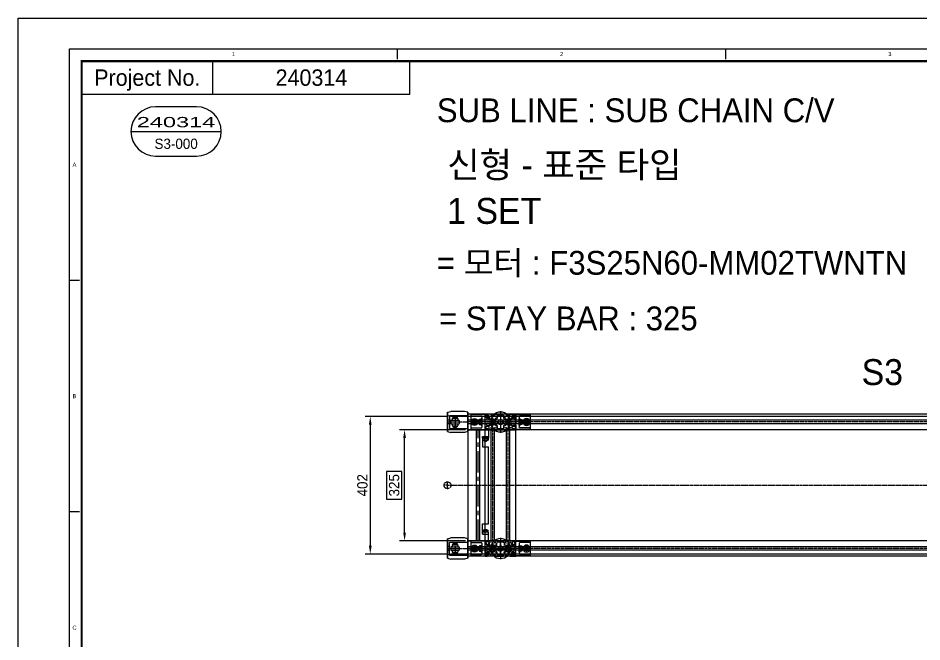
# Model space of a CAD drawing. Header units: inches. Extents: x 0 to 77285, y -118 to 40065.
# Drawn here: x 11329 to 13973, y 38242 to 40065 of the extents above; entities that cross this region are included whole.
import ezdxf
from ezdxf.enums import TextEntityAlignment as Align

# ---------------------------------------------------------------- set-up
doc = ezdxf.new("R2010")
doc.units = ezdxf.units.IN
doc.header["$LTSCALE"] = 5
doc.header["$MEASUREMENT"] = 0
for name, pattern in [('CENTER', [2, 1.25, -0.25, 0.25, -0.25]), ('CENTERX2', [4, 2.5, -0.5, 0.5, -0.5]), ('HIDDEN', [0.375, 0.25, -0.125])]:
    doc.linetypes.add(name, pattern=pattern)
for name, color, linetype in [('11', 1, 'CENTER'), ('22', 2, 'HIDDEN'), ('44', 4, 'Continuous'), ('77', 40, 'HIDDEN'), ('A', 8, 'Continuous'), ('B', 123, 'Continuous'), ('G', 231, 'Continuous'), ('T', 3, 'Continuous')]:
    doc.layers.add(name, color=color, linetype=linetype)
doc.styles.add('SCI', font='')
doc.styles.get('SCI').set_extended_font_data('Gulim')
doc.dimstyles.new('S', dxfattribs={"dimscale": 100, "dimtxt": 2.5, "dimasz": 2, "dimexe": 1.25, "dimexo": 0.625, "dimgap": -0.625, "dimtad": 1, "dimdec": 8, "dimtxsty": 'SCI', "dimcen": 2.5, "dimclrd": 1, "dimclre": 1, "dimclrt": 7, "dimadec": 8, "dimazin": 2, "dimtfac": 1, "dimtdec": 8, "dimtmove": 0, "dimatfit": 3, "dimfxl": 1, "dimarcsym": 0})
doc.dimstyles.new('SCH', dxfattribs={"dimtxt": 2.5, "dimasz": 2, "dimexe": 1.25, "dimexo": 0.625, "dimtad": 1, "dimdec": 8, "dimtxsty": 'SCI', "dimcen": 2.5, "dimclrd": 4, "dimclre": 4, "dimclrt": 7, "dimadec": 8, "dimazin": 2, "dimtfac": 1, "dimtdec": 8, "dimtmove": 0, "dimatfit": 3, "dimfxl": 1, "dimarcsym": 0})

# ---------------------------------------------------------------- blocks, each defined once
blk = doc.blocks.new('A$C47db6cef')
at = {"ltscale": 0.506191}
for p, q in [((0, 43), (0, 28.5)), ((0, 28.5), (1.5, 28.5)), ((0, 28.5), (0, 16.5)), ((1.5, 28.5), (1.5, 27.5)), ((1.5, 27.5), (6, 27.5)), ((16.5, 45), (2, 45)), ((3.1, 40.5), (2.3, 41.3)), ((2.3, 35.7), (3.1, 36.5)), ((3.7, 42.7), (4.5, 41.9)), ((4.5, 35.1), (3.7, 34.3)), ((6, 32.5), (10.5, 32.5)), ((6, 27.5), (6, 29.5)), ((8.5, 41.9), (9.3, 42.7)), ((9.3, 34.3), (8.5, 35.1)), ((10.7, 41.3), (9.9, 40.5)), ((9.9, 36.5), (10.7, 35.7)), ((10.5, 32.5), (14, 29)), ((12.5, 34.5), (12.5, 39)), ((16, 31), (12.5, 34.5)), ((14, 29), (14, 22.8)), ((15.5, 39), (17.5, 39)), ((22.2, 31), (16, 31)), ((16, 26.3), (16, 28)), ((16.5, 43.5), (16.5, 45)), ((28.5, 45), (16.5, 45)), ((17.5, 43.5), (16.5, 43.5)), ((17, 29), (18.7, 29)), ((17.5, 39), (17.5, 43.5)), ((18.7, 29), (20.8, 25.5)), ((22.5, 30.7), (22.2, 31)), ((22.8, 31), (22.5, 30.7)), ((29, 31), (22.8, 31)), ((24.2, 25.5), (26.3, 29)), ((26.3, 29), (28, 29)), ((27.5, 43.5), (27.5, 39)), ((28.5, 43.5), (27.5, 43.5)), ((27.5, 39), (29.5, 39)), ((28.5, 45), (28.5, 43.5)), ((36.5, 45), (28.5, 45)), ((32.5, 34.5), (29, 31)), ((29, 28), (29, 26.3)), ((31, 29), (35, 33)), ((31, 16), (31, 29)), ((32.5, 39), (32.5, 34.5)), ((35, 33), (35, 39.5)), ((37, 44.5), (36.5, 45)), ((44.7, 44.5), (37, 44.5)), ((37.5, 42), (52.5, 42)), ((45, 44.2), (44.7, 44.5)), ((45.3, 44.5), (45, 44.2)), ((53, 44.5), (45.3, 44.5)), ((53.5, 45), (53, 44.5)), ((61.5, 45), (53.5, 45)), ((55, 39.5), (55, 33)), ((55, 33), (59, 29)), ((57.5, 34.5), (57.5, 39)), ((61, 31), (57.5, 34.5)), ((59, 29), (59, 16)), ((60.5, 39), (62.5, 39)), ((67.2, 31), (61, 31)), ((61, 26.3), (61, 28)), ((61.5, 43.5), (61.5, 45)), ((73.5, 45), (61.5, 45)), ((62.5, 43.5), (61.5, 43.5)), ((62, 29), (63.7, 29)), ((62.5, 39), (62.5, 43.5)), ((63.7, 29), (65.8, 25.5)), ((67.5, 30.7), (67.2, 31)), ((67.8, 31), (67.5, 30.7)), ((74, 31), (67.8, 31)), ((69.2, 25.5), (71.3, 29)), ((71.3, 29), (73, 29)), ((72.5, 43.5), (72.5, 39)), ((73.5, 43.5), (72.5, 43.5)), ((72.5, 39), (74.5, 39)), ((73.5, 45), (73.5, 43.5)), ((88, 45), (73.5, 45)), ((77.5, 34.5), (74, 31)), ((74, 28), (74, 26.3)), ((76, 29), (79.5, 32.5)), ((76, 22.8), (76, 29)), ((77.5, 39), (77.5, 34.5)), ((80.1, 40.5), (79.3, 41.3)), ((79.3, 35.7), (80.1, 36.5)), ((79.5, 32.5), (84, 32.5)), ((80.7, 42.7), (81.5, 41.9)), ((81.5, 35.1), (80.7, 34.3)), ((84, 29.5), (84, 27.5)), ((84, 27.5), (88.5, 27.5)), ((85.5, 41.9), (86.3, 42.7)), ((86.3, 34.3), (85.5, 35.1)), ((87.7, 41.3), (86.9, 40.5)), ((86.9, 36.5), (87.7, 35.7)), ((88.5, 28.5), (90, 28.5)), ((88.5, 27.5), (88.5, 28.5)), ((90, 28.5), (90, 43)), ((90, 16.5), (90, 28.5)), ((0, 16.5), (0, 2)), ((1.5, 16.5), (0, 16.5)), ((1.5, 17.5), (1.5, 16.5)), ((6, 17.5), (1.5, 17.5)), ((2, 0), (16.5, 0)), ((3.1, 8.5), (2.3, 9.3)), ((2.3, 3.7), (3.1, 4.5)), ((3.7, 10.7), (4.5, 9.9)), ((4.5, 3.1), (3.7, 2.3)), ((6, 15.5), (6, 17.5)), ((10.5, 12.5), (6, 12.5)), ((8.5, 9.9), (9.3, 10.7)), ((9.3, 2.3), (8.5, 3.1)), ((10.7, 9.3), (9.9, 8.5)), ((9.9, 4.5), (10.7, 3.7)), ((14, 16), (10.5, 12.5)), ((12.5, 10.5), (16, 14)), ((12.5, 6), (12.5, 10.5)), ((14, 22.8), (14.3, 22.5)), ((14.3, 22.5), (14, 22.2)), ((14, 22.2), (14, 16)), ((17.5, 6), (15.5, 6)), ((19.5, 24.2), (16, 26.3)), ((16, 18.7), (19.5, 20.8)), ((16, 17), (16, 18.7)), ((16, 14), (22.2, 14)), ((16.5, 1.5), (17.5, 1.5)), ((16.5, 0), (16.5, 1.5)), ((16.5, 0), (28.5, 0)), ((18.7, 16), (17, 16)), ((17.5, 1.5), (17.5, 6)), ((20.8, 19.5), (18.7, 16)), ((22.2, 14), (22.5, 14.3)), ((22.5, 14.3), (22.8, 14)), ((22.8, 14), (29, 14)), ((26.3, 16), (24.2, 19.5)), ((29, 26.3), (25.5, 24.2)), ((25.5, 20.8), (29, 18.7)), ((28, 16), (26.3, 16)), ((27.5, 6), (27.5, 1.5)), ((29.5, 6), (27.5, 6)), ((27.5, 1.5), (28.5, 1.5)), ((28.5, 1.5), (28.5, 0)), ((28.5, 0), (35.5, 0)), ((29, 18.7), (29, 17)), ((29, 14), (32.5, 10.5)), ((35, 12), (31, 16)), ((32.5, 10.5), (32.5, 6)), ((35, 5.5), (35, 12)), ((35.5, 0), (36, 0.5)), ((36, 0.5), (44.7, 0.5)), ((52.5, 3), (37.5, 3)), ((44.7, 0.5), (45, 0.8)), ((45, 0.8), (45.3, 0.5)), ((45.3, 0.5), (54, 0.5)), ((54, 0.5), (54.5, 0)), ((59, 16), (55, 12)), ((55, 12), (55, 5.5)), ((57.5, 10.5), (61, 14)), ((57.5, 6), (57.5, 10.5)), ((62.5, 6), (60.5, 6)), ((64.5, 24.2), (61, 26.3)), ((61, 18.7), (64.5, 20.8)), ((61, 17), (61, 18.7)), ((61, 14), (67.2, 14)), ((61.5, 1.5), (62.5, 1.5)), ((61.5, 0), (61.5, 1.5)), ((63.7, 16), (62, 16)), ((62.5, 1.5), (62.5, 6)), ((65.8, 19.5), (63.7, 16)), ((67.2, 14), (67.5, 14.3)), ((67.5, 14.3), (67.8, 14)), ((67.8, 14), (74, 14)), ((71.3, 16), (69.2, 19.5)), ((74, 26.3), (70.5, 24.2)), ((70.5, 20.8), (74, 18.7)), ((73, 16), (71.3, 16)), ((72.5, 6), (72.5, 1.5)), ((74.5, 6), (72.5, 6)), ((72.5, 1.5), (73.5, 1.5)), ((73.5, 1.5), (73.5, 0)), ((74, 18.7), (74, 17)), ((74, 14), (77.5, 10.5)), ((75.7, 22.5), (76, 22.8)), ((76, 22.2), (75.7, 22.5)), ((76, 16), (76, 22.2)), ((79.5, 12.5), (76, 16)), ((77.5, 10.5), (77.5, 6)), ((80.1, 8.5), (79.3, 9.3)), ((79.3, 3.7), (80.1, 4.5)), ((84, 12.5), (79.5, 12.5)), ((80.7, 10.7), (81.5, 9.9)), ((81.5, 3.1), (80.7, 2.3)), ((84, 17.5), (84, 15.5)), ((88.5, 17.5), (84, 17.5)), ((85.5, 9.9), (86.3, 10.7)), ((86.3, 2.3), (85.5, 3.1)), ((87.7, 9.3), (86.9, 8.5)), ((86.9, 4.5), (87.7, 3.7)), ((88.5, 16.5), (88.5, 17.5)), ((90, 16.5), (88.5, 16.5)), ((90, 2), (90, 16.5))]:
    blk.add_line(p, q, dxfattribs=at)
for p, q in [((54.5, 0), (61.5, 0)), ((61.5, 0), (73.5, 0)), ((73.5, 0), (88, 0))]:
    blk.add_line(p, q)
for centre, radius, start, end in [((2, 43), 2, 90, 180), ((6.5, 38.5), 5, 123.463, 146.537), ((6.5, 38.5), 5, 213.463, 236.537), ((6.5, 38.5), 4, 149.4775, 210.5225), ((6.5, 38.5), 4, 59.4775, 120.5225), ((6.5, 38.5), 4, 239.4775, 300.5225), ((6, 31), 1.5, 90, 270), ((6.5, 38.5), 5, 33.463, 56.537), ((6.5, 38.5), 5, 303.463, 326.537), ((6.5, 38.5), 4, 329.4775, 30.5225), ((14, 39), 1.5, 0, 180), ((17, 28), 1, 90, 180), ((28, 28), 1, 0, 90), ((31, 39), 1.5, 0, 180), ((37.5, 39.5), 2.5, 90, 180), ((52.5, 39.5), 2.5, 0, 90), ((59, 39), 1.5, 0, 180), ((62, 28), 1, 90, 180), ((73, 28), 1, 0, 90), ((76, 39), 1.5, 0, 180), ((83.5, 38.5), 5, 123.463, 146.537), ((83.5, 38.5), 5, 213.463, 236.537), ((83.5, 38.5), 4, 149.4775, 210.5225), ((83.5, 38.5), 4, 59.4775, 120.5225), ((83.5, 38.5), 4, 239.4775, 300.5225), ((84, 31), 1.5, 270, 90), ((83.5, 38.5), 5, 33.463, 56.537), ((83.5, 38.5), 5, 303.463, 326.537), ((83.5, 38.5), 4, 329.4775, 30.5225), ((88, 43), 2, 0, 90), ((2, 2), 2, 180, 270), ((6.5, 6.5), 5, 123.463, 146.537), ((6.5, 6.5), 5, 213.463, 236.537), ((6.5, 6.5), 4, 149.4775, 210.5225), ((6, 14), 1.5, 90, 270), ((6.5, 6.5), 4, 59.4775, 120.5225), ((6.5, 6.5), 4, 239.4775, 300.5225), ((6.5, 6.5), 5, 33.463, 56.537), ((6.5, 6.5), 5, 303.463, 326.537), ((6.5, 6.5), 4, 329.4775, 30.5225), ((14, 6), 1.5, 180, 0), ((17, 17), 1, 180, 270), ((22.5, 22.5), 3.5, 150, 210), ((22.5, 22.5), 3.5, 60, 120), ((22.5, 22.5), 3.5, 240, 300), ((22.5, 22.5), 3.5, 330, 30), ((28, 17), 1, 270, 0), ((31, 6), 1.5, 180, 0), ((37.5, 5.5), 2.5, 180, 270), ((52.5, 5.5), 2.5, 270, 0), ((59, 6), 1.5, 180, 0), ((62, 17), 1, 180, 270), ((67.5, 22.5), 3.5, 150, 210), ((67.5, 22.5), 3.5, 60, 120), ((67.5, 22.5), 3.5, 240, 300), ((67.5, 22.5), 3.5, 330, 30), ((73, 17), 1, 270, 0), ((76, 6), 1.5, 180, 0), ((83.5, 6.5), 5, 123.463, 146.537), ((83.5, 6.5), 5, 213.463, 236.537), ((83.5, 6.5), 4, 149.4775, 210.5225), ((83.5, 6.5), 4, 59.4775, 120.5225), ((83.5, 6.5), 4, 239.4775, 300.5225), ((84, 14), 1.5, 270, 90), ((83.5, 6.5), 5, 33.463, 56.537), ((83.5, 6.5), 5, 303.463, 326.537), ((83.5, 6.5), 4, 329.4775, 30.5225), ((88, 2), 2, 270, 0)]:
    blk.add_arc(centre, radius, start, end, dxfattribs=at)
at = {"layer": '11', "ltscale": 0.506191}
for p, q in [((22.5, 45), (22.5, 0)), ((67.5, 0), (67.5, 45)), ((90, 22.5), (0, 22.5))]:
    blk.add_line(p, q, dxfattribs=at)
at = {"layer": '11'}
blk.add_line((45, 45), (45, 0), dxfattribs=at)
at = {"layer": 'A', "ltscale": 0.506191}
for p, q in [((0, 45), (0, 43)), ((2, 45), (0, 45)), ((53.5, 45), (36.5, 45)), ((90, 45), (88, 45)), ((90, 43), (90, 45)), ((0, 2), (0, 0)), ((0, 0), (2, 0)), ((35.5, 0), (54.5, 0)), ((90, 0), (90, 2))]:
    blk.add_line(p, q, dxfattribs=at)
at = {"layer": 'A'}
blk.add_line((88, 0), (90, 0), dxfattribs=at)
blk = doc.blocks.new('A$C632A6005')
for p, q in [((-21.5, 0), (-21.5, -40)), ((21.5, 0), (-21.5, 0)), ((-17.5, -40), (-17.5, -11.5)), ((-15.5, -9.5), (15.5, -9.5)), ((10.3, -9.5), (-10.2, -9.5)), ((-10.2, -9.5), (-10.2, -11)), ((-10.2, -11), (10.3, -11)), ((-10.2, -11), (-7.5, -12.3)), ((-7.5, -12.3), (-7.5, -16.9)), ((-7.5, -16.9), (-6.4, -17.5)), ((-3.8, -24.5), (-7.5, -31)), ((-6.4, -17.5), (6.4, -17.5)), ((-4, -18.2), (-4, -17.5)), ((-4, -18.2), (4, -18.2)), ((-3.2, -19), (-4, -18.2)), ((-3.8, -16.9), (-3.8, -12.3)), ((3.8, -24.5), (-3.8, -24.5)), ((-3.2, -19), (3.2, -19)), ((3.2, -19), (4, -18.2)), ((3.8, -16.9), (3.8, -12.3)), ((7.5, -31), (3.8, -24.5)), ((4, -18.2), (4, -17.5)), ((6.4, -17.5), (7.5, -16.9)), ((7.5, -12.3), (10.3, -11)), ((7.5, -16.9), (7.5, -12.3)), ((10.3, -11), (10.3, -9.5)), ((17.5, -40), (17.5, -11.5)), ((21.5, -40.1), (21.5, 0)), ((-19.5, -42), (19.6, -42)), ((-7.5, -31), (-3.8, -37.5)), ((-3.8, -37.5), (3.8, -37.5)), ((3.8, -37.5), (7.5, -31))]:
    blk.add_line(p, q)
for radius in [10.2, 6.5, 4, 3.2]:
    blk.add_circle((0, -31), radius)
for centre, radius, start, end in [((-15.5, -11.5), 2, 90, 180), ((-5.6, -9.9), 3.06, 232.1211, 307.8789), ((-5.6, -14.4), 3.06, 232.1211, 307.8789), ((0, -22.5), 4.1, 121.3886, 166.7272), ((0, -1.7), 11.3, 250.5288, 289.4712), ((0, -6.2), 11.3, 250.5288, 289.4712), ((0, -22.5), 4.1, 13.2728, 58.6114), ((5.6, -9.9), 3.06, 232.1211, 307.8789), ((5.6, -14.4), 3.06, 232.1211, 307.8789), ((15.5, -11.5), 2, 0, 90), ((-19.5, -40), 2, 180, 270), ((-19.5, -40), 2, 270, 0), ((19.5, -40), 2, 180, 270), ((19.6, -40.1), 1.9, 270, 0)]:
    blk.add_arc(centre, radius, start, end)
blk = doc.blocks.new('A$Cf526916b')
for p, q in [((-22.5, -90), (-22.5, 0)), ((-22.5, -90), (-22.5, 0)), ((347.5, 0), (22.5, 0)), ((22.5, 0), (22.5, -90)), ((347.5, 0), (347.5, -90)), ((392.5, -90), (392.5, 0)), ((347.5, -90), (22.5, -90))]:
    blk.add_line(p, q)
at = {"layer": '11'}
for p, q in [((347.5, -22.5), (22.5, -22.5)), ((-31.5, -45), (31.5, -45)), ((338.5, -45), (401.5, -45)), ((347.5, -67.5), (22.5, -67.5))]:
    blk.add_line(p, q, dxfattribs=at)
at = {"layer": '22'}
for centre in [(0, -45), (370, -45)]:
    blk.add_circle(centre, 6.92, dxfattribs=at)
at = {"layer": '44'}
for centre in [(0, -45), (370, -45)]:
    blk.add_circle(centre, 29, dxfattribs=at)
at = {"layer": 'A'}
for p, q in [((347.5, -17.5), (22.5, -17.5)), ((347.5, -27.5), (22.5, -27.5)), ((347.5, -62.5), (22.5, -62.5)), ((347.5, -72.5), (22.5, -72.5))]:
    blk.add_line(p, q, dxfattribs=at)
at = {"layer": 'T'}
for centre in [(0, -45), (370, -45)]:
    blk.add_arc(centre, 8, 195, 105, dxfattribs=at)
at = {"rotation": 90}
blk.add_blockref('A$C47db6cef', (22.5, -90), dxfattribs=at)
at = {"xscale": -1, "rotation": 270}
blk.add_blockref('A$C47db6cef', (347.5, -90), dxfattribs=at)
at = {"layer": '44', "xscale": -1, "rotation": 180}
for p in [(0, 0), (370, 0)]:
    blk.add_blockref('A$C632A6005', p, dxfattribs=at)
at = {"layer": '44'}
for p in [(0, -90), (370, -90)]:
    blk.add_blockref('A$C632A6005', p, dxfattribs=at)
blk = doc.blocks.new('A$Ccec5035d')
for p, q in [((0, 0), (0, -60)), ((325, 0), (0, 0)), ((325, 0), (325, -60)), ((20, -42), (20, -60)), ((20, -42), (50, -42)), ((20, -42), (20, -60)), ((20, -42.5), (20, -59.5)), ((25, -42.5), (20, -42.5)), ((25, -42.5), (20, -42.5)), ((25, -59.5), (25, -42.5)), ((25, -59.5), (25, -42.5)), ((25, -56.6), (25, -45.4)), ((25, -56.6), (25, -45.4)), ((30.9, -43.5), (25.6, -43.5)), ((30.9, -43.5), (25.6, -43.5)), ((25.6, -47.2), (30.9, -47.2)), ((25.6, -47.2), (30.9, -47.2)), ((31.5, -56.6), (31.5, -45.4)), ((31.5, -56.6), (31.5, -45.4)), ((31.5, -47), (32.7, -47)), ((31.5, -47), (32.7, -47)), ((31.5, -47.7), (33.4, -47.7)), ((31.5, -47.7), (33.4, -47.7)), ((32.7, -47), (32.7, -55)), ((32.7, -47), (33.4, -47.7)), ((32.7, -47), (32.7, -55)), ((32.7, -47), (33.4, -47.7)), ((33.4, -47.7), (33.4, -54.3)), ((33.4, -47.7), (33.4, -54.3)), ((50, -42), (50, -60)), ((275, -42), (275, -60)), ((305, -42), (275, -42)), ((292.3, -47), (291.6, -47.7)), ((292.3, -47), (291.6, -47.7)), ((291.6, -47.7), (291.6, -54.3)), ((293.5, -47.7), (291.6, -47.7)), ((291.6, -47.7), (291.6, -54.3)), ((293.5, -47.7), (291.6, -47.7)), ((292.3, -47), (292.3, -55)), ((293.5, -47), (292.3, -47)), ((292.3, -47), (292.3, -55)), ((293.5, -47), (292.3, -47)), ((293.5, -56.6), (293.5, -45.4)), ((293.5, -56.6), (293.5, -45.4)), ((294.1, -43.5), (299.4, -43.5)), ((294.1, -43.5), (299.4, -43.5)), ((299.4, -47.2), (294.1, -47.2)), ((299.4, -47.2), (294.1, -47.2)), ((300, -59.5), (300, -42.5)), ((300, -42.5), (305, -42.5)), ((300, -59.5), (300, -42.5)), ((300, -42.5), (305, -42.5)), ((300, -56.6), (300, -45.4)), ((300, -56.6), (300, -45.4)), ((305, -42), (305, -60)), ((305, -42), (305, -60)), ((305, -42.5), (305, -59.5)), ((0, -60), (20, -60)), ((20, -59.5), (25, -59.5)), ((20, -59.5), (25, -59.5)), ((25.6, -54.8), (30.9, -54.8)), ((25.6, -54.8), (30.9, -54.8)), ((25.6, -58.5), (30.9, -58.5)), ((25.6, -58.5), (30.9, -58.5)), ((31.5, -54.3), (33.4, -54.3)), ((31.5, -54.3), (33.4, -54.3)), ((32.7, -55), (31.5, -55)), ((32.7, -55), (31.5, -55)), ((33.4, -54.3), (32.7, -55)), ((33.4, -54.3), (32.7, -55)), ((275, -60), (50, -60)), ((291.6, -54.3), (292.3, -55)), ((293.5, -54.3), (291.6, -54.3)), ((291.6, -54.3), (292.3, -55)), ((293.5, -54.3), (291.6, -54.3)), ((292.3, -55), (293.5, -55)), ((292.3, -55), (293.5, -55)), ((299.4, -54.8), (294.1, -54.8)), ((299.4, -54.8), (294.1, -54.8)), ((299.4, -58.5), (294.1, -58.5)), ((299.4, -58.5), (294.1, -58.5)), ((305, -59.5), (300, -59.5)), ((305, -59.5), (300, -59.5)), ((325, -60), (305, -60))]:
    blk.add_line(p, q)
at = {"color": 252}
for p, q in [((325, -25), (0, -25)), ((325, -35), (0, -35))]:
    blk.add_line(p, q, dxfattribs=at)
for centre, radius, start, end in [((28.3, -45.4), 3.32, 145.6158, 214.3842), ((28.3, -45.4), 3.32, 145.6158, 214.3842), ((37.4, -51), 12.4, 162.412, 197.588), ((37.4, -51), 12.4, 162.412, 197.588), ((28.2, -45.4), 3.32, 325.6158, 34.3842), ((28.2, -45.4), 3.32, 325.6158, 34.3842), ((19.1, -51), 12.4, 342.412, 17.588), ((19.1, -51), 12.4, 342.412, 17.588), ((296.8, -45.4), 3.32, 145.6158, 214.3842), ((296.8, -45.4), 3.32, 145.6158, 214.3842), ((305.9, -51), 12.4, 162.412, 197.588), ((305.9, -51), 12.4, 162.412, 197.588), ((296.7, -45.4), 3.32, 325.6158, 34.3842), ((296.7, -45.4), 3.32, 325.6158, 34.3842), ((287.6, -51), 12.4, 342.412, 17.588), ((287.6, -51), 12.4, 342.412, 17.588), ((28.3, -56.6), 3.32, 145.6158, 214.3842), ((28.3, -56.6), 3.32, 145.6158, 214.3842), ((28.2, -56.6), 3.32, 325.6158, 34.3842), ((28.2, -56.6), 3.32, 325.6158, 34.3842), ((296.8, -56.6), 3.32, 145.6158, 214.3842), ((296.8, -56.6), 3.32, 145.6158, 214.3842), ((296.7, -56.6), 3.32, 325.6158, 34.3842), ((296.7, -56.6), 3.32, 325.6158, 34.3842)]:
    blk.add_arc(centre, radius, start, end)
at = {"layer": '11', "linetype": 'CENTERX2', "ltscale": 5}
blk.add_line((325, -30), (0, -30), dxfattribs=at)
blk = doc.blocks.new('A$C024ea68c')
for p, q in [((-12.3, 4.65), (-12.3, -4.65)), ((-11.8, 5.15), (11.8, 5.15)), ((-7.94, 10.35), (-7.94, 5.15)), ((-7.44, 10.85), (7.44, 10.85)), ((-6, 14.35), (6, 14.35)), ((-6, 14.35), (-6, 10.85)), ((-6, 12.85), (6, 12.85)), ((-4.5, 15.35), (4.5, 15.35)), ((-4.5, 15.35), (-4.5, 14.35)), ((-1.985, 17), (1.985, 17)), ((-1.985, 17), (-1.985, 15.35)), ((1.985, 17), (1.985, 15.35)), ((4.5, 15.35), (4.5, 14.35)), ((6, 14.35), (6, 10.85)), ((7.94, 10.35), (7.94, 5.15)), ((12.3, 4.65), (12.3, -4.65)), ((-11.8, -5.15), (11.8, -5.15)), ((-7.94, -5.15), (-7.94, -10.35)), ((-7.44, -10.85), (7.44, -10.85)), ((-6, -10.85), (-6, -14.35)), ((-6, -12.85), (6, -12.85)), ((-6, -14.35), (6, -14.35)), ((-4.5, -15.35), (-4.5, -14.35)), ((-4.5, -15.35), (4.5, -15.35)), ((-1.985, -17), (-1.985, -15.35)), ((-1.985, -17), (1.985, -17)), ((1.985, -17), (1.985, -15.35)), ((4.5, -15.35), (4.5, -14.35)), ((6, -10.85), (6, -14.35)), ((7.94, -5.15), (7.94, -10.35))]:
    blk.add_line(p, q)
for centre, start, end in [((-11.8, 4.65), 90, 180), ((-7.44, 10.35), 90, 180), ((7.44, 10.35), 0, 90), ((11.8, 4.65), 0, 90), ((-11.8, -4.65), 180, 270), ((-7.44, -10.35), 180, 270), ((7.44, -10.35), 270, 0), ((11.8, -4.65), 270, 0)]:
    blk.add_arc(centre, 0.5, start, end)
at = {"layer": '11'}
for p, q in [((-13.3, 0), (13.3, 0)), ((0, 17.35), (0, -17.35))]:
    blk.add_line(p, q, dxfattribs=at)
blk = doc.blocks.new('A$C1bf38370')
for p, q in [((-28.3, -0.1), (-31, -10.1)), ((-28.3, -0.1), (-31, -10.1)), ((-31, -10.1), (-31, -50.1)), ((-31, -10.1), (-31, -50.1)), ((-28.3, -0.1), (28.3, -0.1)), ((-6.5, -0.1), (-28.3, -0.1)), ((19, -0.1), (-19, -0.1)), ((28.3, -0.1), (6.5, -0.1)), ((28.3, -0.1), (31, -10.1)), ((28.3, -0.1), (31, -10.1)), ((31, -10.1), (31, -50.1)), ((31, -10.1), (31, -50.1)), ((341.7, -0.1), (339, -10.1)), ((341.7, -0.1), (339, -10.1)), ((339, -10.1), (339, -50.1)), ((339, -10.1), (339, -50.1)), ((398.3, -0.1), (341.7, -0.1)), ((341.7, -0.1), (363.5, -0.1)), ((351, -0.1), (389, -0.1)), ((376.5, -0.1), (398.3, -0.1)), ((398.3, -0.1), (401, -10.1)), ((398.3, -0.1), (401, -10.1)), ((401, -10.1), (401, -50.1)), ((401, -10.1), (401, -50.1)), ((-28.3, -60.1), (-31, -50.1)), ((-28.3, -60.1), (-31, -50.1)), ((28.3, -60.1), (31, -50.1)), ((28.3, -60.1), (31, -50.1)), ((341.7, -60.1), (339, -50.1)), ((341.7, -60.1), (339, -50.1)), ((398.3, -60.1), (401, -50.1)), ((398.3, -60.1), (401, -50.1)), ((-28.3, -60.1), (28.3, -60.1)), ((28.3, -60.1), (-28.3, -60.1)), ((398.3, -60.1), (341.7, -60.1)), ((341.7, -60.1), (398.3, -60.1))]:
    blk.add_line(p, q)
at = {"layer": '11'}
for p, q in [((0, -62.1), (0, -0.1)), ((185, -60.1), (185, -0.1)), ((370, -62.1), (370, -0.1)), ((195, -60.1), (175, -60.1)), ((185, -60.1), (185, -70.1))]:
    blk.add_line(p, q, dxfattribs=at)
blk.add_circle((185, -60.1), 10, dxfattribs=at)
at = {"layer": '22'}
for p, q in [((-19, -54.1), (-19, -0.1)), ((19, -54.1), (19, -0.1)), ((351, -54.1), (351, -0.1)), ((389, -54.1), (389, -0.1)), ((-19, -54.1), (19, -54.1)), ((-5.5, -54.1), (-5.5, -60.1)), ((5.5, -54.1), (5.5, -60.1)), ((389, -54.1), (351, -54.1)), ((364.5, -54.1), (364.5, -60.1)), ((375.5, -54.1), (375.5, -60.1))]:
    blk.add_line(p, q, dxfattribs=at)
at = {"layer": 'G'}
for p, q in [((-16, -0.1), (-16, -50.1)), ((386, -0.1), (386, -50.1)), ((-16, -50.1), (-18, -60.1)), ((386, -50.1), (388, -60.1))]:
    blk.add_line(p, q, dxfattribs=at)
at = {"layer": 'B', "rotation": 90}
for p in [(0, -38), (370, -38)]:
    blk.add_blockref('A$C024ea68c', p, dxfattribs=at)
blk = doc.blocks.new('A$C43597747')
for p, q in [((-180, 207.5), (-2509.9, 207.5)), ((-180, 162.5), (-2509.9, 162.5)), ((-180, -162.5), (-2509.9, -162.5)), ((-180, -207.5), (-2509.9, -207.5))]:
    blk.add_line(p, q)
at = {"layer": '11'}
for p, q in [((-180, 185), (-2509.9, 185)), ((-2509.9, 0), (-180, 0)), ((-180, -185), (-2509.9, -185))]:
    blk.add_line(p, q, dxfattribs=at)
at = {"layer": 'B'}
for p, q in [((-180, 190.1), (-2509.9, 190.1)), ((-180, 179.9), (-2509.9, 179.9)), ((-180, -179.9), (-2509.9, -179.9)), ((-180, -190.1), (-2509.9, -190.1))]:
    blk.add_line(p, q, dxfattribs=at)
at = {"layer": 'G'}
for p, q in [((-180, 201), (-2509.9, 201)), ((-180, -201), (-2509.9, -201))]:
    blk.add_line(p, q, dxfattribs=at)
at = {"rotation": 270}
blk.add_blockref('A$C1bf38370', (-2509.9, 185), dxfattribs=at)
at = {"xscale": -1, "rotation": 90}
blk.add_blockref('A$Ccec5035d', (-2509.9, 162.5), dxfattribs=at)
at = {"layer": '77', "xscale": -1, "rotation": 90}
blk.add_blockref('A$Cf526916b', (-2459.9, 185), dxfattribs=at)
blk = doc.blocks.new('A$C60684f4e')
at = {"color": 2}
for p, q in [((92.5, -10), (92.5, -7.5)), ((172.5, -10), (172.5, -7.5)), ((15, -63.9), (12.5, -63.9)), ((15, -120.3), (12.5, -120.3))]:
    blk.add_line(p, q, dxfattribs=at)
at = {"color": 40}
for p, q in [((47.5, -18.5), (47.5, -10.5)), ((95.5, -18.5), (95.5, -10.5))]:
    blk.add_line(p, q, dxfattribs=at)
at = {"color": 7, "linetype": 'Continuous'}
blk.add_line((27.52, -27.62), (49.52, -27.62), dxfattribs=at)
at = {"color": 2}
blk.add_lwpolyline([(12.5, -289.5), (12.5, -7.5), (412.5, -7.5), (412.5, -289.5)], close=True, dxfattribs=at)
at = {"color": 40, "const_width": 0.5}
blk.add_lwpolyline([(15.5, -286.5), (15.5, -10.5), (409.5, -10.5), (409.5, -286.5)], close=True, dxfattribs=at)
at = {"color": 40}
blk.add_lwpolyline([(15.5, -18.5), (95.5, -18.5)], dxfattribs=at)
blk.add_lwpolyline([(33.52, -21.62, 1), (33.52, -33.62), (43.52, -33.62, 1), (43.52, -21.62)], format="xyb", close=True)
at = {"layer": 'Defpoints', "color": 1}
blk.add_lwpolyline([(0, -297), (0, 0), (420, 0), (420, -297)], close=True, dxfattribs=at)
at = {"color": 2, "style": 'SCI'}
for s, p in [('1', (52.5, -8.75)), ('2', (132.5, -8.75)), ('3', (212.5, -8.75)), ('A', (13.75, -35.7)), ('B', (13.75, -92.1)), ('C', (13.75, -148.5))]:
    blk.add_text(s, height=1, dxfattribs=at).set_placement(p, align=Align.MIDDLE_CENTER)
at = {"style": 'SCI'}
blk.add_text('Project No.', height=4, dxfattribs=at).set_placement((31.5, -14.5), align=Align.MIDDLE_CENTER)
blk = doc.blocks.new('*D601')
at = {"color": 1, "lineweight": -2, "transparency": 16777216}
for p, q in [((12637.8, 38862.1), (12444.6, 38862.1)), ((12459.6, 38561.1), (12459.6, 38838.1)), ((12452.1, 38739.9), (12406.3, 38739.9)), ((12406.3, 38739.9), (12406.3, 38659.3)), ((12452.1, 38659.3), (12452.1, 38739.9)), ((12406.3, 38659.3), (12452.1, 38659.3)), ((12637.8, 38537.1), (12444.6, 38537.1))]:
    blk.add_line(p, q, dxfattribs=at)
at = {"color": 1, "transparency": 16777216}
for points in [[(12455.6, 38838.1), (12463.6, 38838.1), (12459.6, 38862.1)], [(12455.6, 38561.1), (12463.6, 38561.1), (12459.6, 38537.1)]]:
    blk.add_solid(points, dxfattribs=at)
at = {"layer": 'Defpoints', "color": 0, "transparency": 16777216}
for p in [(12459.6, 38862.1), (12645.3, 38862.1), (12645.3, 38537.1)]:
    blk.add_point(p, dxfattribs=at)
at = {"color": 7, "transparency": 16777216, "insert": (12429.2, 38699.6), "char_height": 30, "attachment_point": 5, "rotation": 90, "style": 'SCI'}
blk.add_mtext('325', dxfattribs=at)
blk = doc.blocks.new('*D602')
at = {"color": 4, "lineweight": -2, "transparency": 16777216}
for p, q in [((12587.6, 38900.6), (12344.3, 38900.6)), ((12359.3, 38876.6), (12359.3, 38522.6)), ((12587.6, 38498.6), (12344.3, 38498.6))]:
    blk.add_line(p, q, dxfattribs=at)
at = {"color": 4, "transparency": 16777216}
for points in [[(12355.3, 38876.6), (12363.3, 38876.6), (12359.3, 38900.6)], [(12355.3, 38522.6), (12363.3, 38522.6), (12359.3, 38498.6)]]:
    blk.add_solid(points, dxfattribs=at)
at = {"layer": 'Defpoints', "color": 0, "transparency": 16777216}
for p in [(12595.1, 38900.6), (12359.3, 38498.6), (12595.1, 38498.6)]:
    blk.add_point(p, dxfattribs=at)
at = {"color": 7, "transparency": 16777216, "insert": (12336.4, 38699.6), "char_height": 30, "attachment_point": 5, "rotation": 90, "style": 'SCI'}
blk.add_mtext('402', dxfattribs=at)

msp = doc.modelspace()

# ---------------------------------------------------------------- block references
at = {"xscale": 12, "yscale": 12, "zscale": 12}
msp.add_blockref('A$C60684f4e', (11329.2050184, 40065.41058948), dxfattribs=at)
msp.add_blockref('A$C43597747', (15155.14983408, 38699.59047206))

# ---------------------------------------------------------------- texts
at = {"style": 'SCI'}
for s, height, p in [('240314', 48, (12187.2050184, 39891.41058948)), ('S3-000', 30, (11791.49153546, 39697.97800416))]:
    msp.add_text(s, height=height, dxfattribs=at).set_placement(p, align=Align.MIDDLE_CENTER)
for s, p in [('SUB LINE : SUB CHAIN C/V', (12553.94990809, 39830.66530323)), ('= 모터 : F3S25N60-MM02TWNTN', (12553.94990809, 39384.72634412)), ('= STAY BAR : 325', (12560.50020148, 39222.24519497))]:
    msp.add_text(s, height=69.5806104689, dxfattribs=at).set_placement(p, align=Align.TOP_LEFT)
at = {"style": 'SCI', "width": 1.63101}
msp.add_text('240314', height=30, dxfattribs=at).set_placement((11676.28308658, 39746.3163929), (11906.14476363, 39746.3163929), align=Align.FIT)
at = {"color": 40, "style": 'SCI'}
for s, p in [('신형 - 표준 타입', (12584.2850156, 39636.54431314)), ('1 SET', (12584.2850156, 39501.68351765)), ('S3', (13796.39808277, 39030.42851448))]:
    msp.add_text(s, height=75.721153846, dxfattribs=at).set_placement(p, align=Align.MIDDLE_LEFT)

# ---------------------------------------------------------------- dimensions: what is measured, and where the dimension line sits
for base, p1, p2, dimstyle, picture, middle in [((12359.3056822064, 38498.5904720579), (12595.1498340824, 38900.5904720579), (12595.1498340824, 38498.5904720579), 'SCH', '*D602', (12336.4062148296, 38699.5904720579)), ((12459.60013893, 38862.0904720579), (12645.2910581916, 38537.0904720579), (12645.2910581916, 38862.0904720579), 'S', '*D601', (12429.220644922, 38699.5904720579))]:
    dim = msp.add_linear_dim(base=base, p1=p1, p2=p2, angle=90, dimstyle=dimstyle, override={"dimscale": 12})
    dim.commit()
    dim.dimension.update_dxf_attribs({"geometry": picture, "text_midpoint": middle})

doc.saveas('drawing.dxf')
